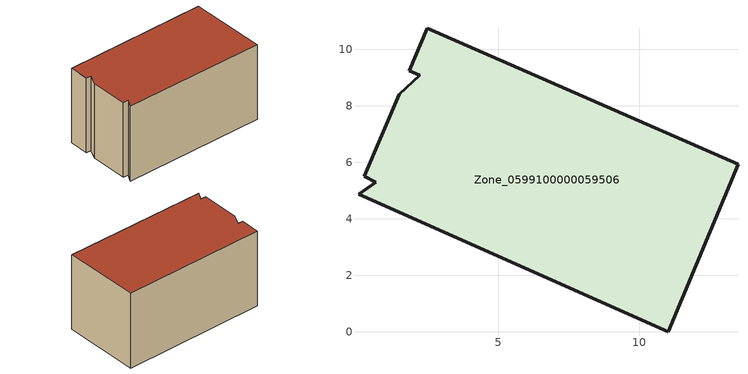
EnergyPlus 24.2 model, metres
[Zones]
Zone_0599100000059506
 floor ground (C_G): 0.26,5.5 1.5,8.4 2.22,9.09 1.85,9.24 2.5,10.75 13.49,5.93 11.02,0 0.06,4.87 0.67,5.3 z0
 wall outside (C_F): 13.49,5.93 2.5,10.75 1.85,9.24 2.22,9.09 1.5,8.4 0.26,5.5 0.67,5.3 0.06,4.87 11.02,0 13.49,5.93 z0:6.58
 roof outside (C_R): 0.06,4.87 11.02,0 13.49,5.93 2.5,10.75 1.85,9.24 2.22,9.09 1.5,8.4 0.26,5.5 0.67,5.3 z6.58
[BUILDING]
Pand.0599100000059506: North Axis=0; Terrain=City; Loads Convergence Tolerance Value=0.04; Temperature Convergence Tolerance Value=0.4; Solar Distribution=FullExterior; Maximum Number of Warmup Days=25; Minimum Number of Warmup Days=1
[Site:Location]
Rotterdam.The.Hague.AP_ZH_NLD Design_Conditions: Latitude=51.96; Longitude=4.45; Time Zone=1; Elevation=-4.5
[SITE:GROUNDTEMPERATURE:BUILDINGSURFACE]
18, 18, 18, 18, 18, 18, 18, 18, 18, 18, 18, 18
[MATERIAL] Thermal Absorptance=0.9; Solar Absorptance=0.7; Visible Absorptance=0.7
Name | Roughness | Thickness | Conductivity | Density | Specific Heat
G.TI.1946 | MediumSmooth | 0.15 | 1 | 540 | 1210
F.TI.1946 | Rough | 0.3 | 0.857143 | 1920 | 840
R.TI.1946 | MediumRough | 0.2 | 0.1 | 1500 | 1000
[CONSTRUCTION]
C_G: G.TI.1946
C_F: F.TI.1946
C_R: R.TI.1946
[ZONE]
Zone_0599100000059506: Type=1; Multiplier=1; Ceiling Height=Autocalculate; Volume=Autocalculate; Floor Area=autocalculate; Part of Total Floor Area=Yes
[ZONEINFILTRATION:DESIGNFLOWRATE]
Infil_Zone_0599100000059506: Zone or ZoneList or Space or SpaceList=Zone_0599100000059506; Schedule=AlwaysOn; Design Flow Rate Calculation Method=Flow/Area; Flow Rate per Floor Area=0.003; Constant Term Coefficient=1; Temperature Term Coefficient=0; Velocity Term Coefficient=0; Velocity Squared Term Coefficient=0
[HVACTEMPLATE:ZONE:IDEALLOADSAIRSYSTEM]
Zone_0599100000059506: Maximum Heating Supply Air Temperature=50; Minimum Cooling Supply Air Temperature=13; Maximum Heating Supply Air Humidity Ratio=0.0156; Minimum Cooling Supply Air Humidity Ratio=0.0077; Heating Limit=NoLimit; Cooling Limit=NoLimit; Dehumidification Control Type=ConstantSensibleHeatRatio; Cooling Sensible Heat Ratio=0.7; Dehumidification Setpoint=60; Humidification Control Type=None; Humidification Setpoint=30; Outdoor Air Method=None; Outdoor Air Flow Rate per Person=0.00944; Outdoor Air Flow Rate per Zone Floor Area=0; Outdoor Air Flow Rate per Zone=0; Demand Controlled Ventilation Type=None; Outdoor Air Economizer Type=NoEconomizer; Heat Recovery Type=None; Sensible Heat Recovery Effectiveness=0.7; Latent Heat Recovery Effectiveness=0.65
[ZONECONTROL:THERMOSTAT]
ThermostatControl_Zone_0599100000059506: Zone or ZoneList=Zone_0599100000059506; Control Type Schedule=DualSetpointControlType; Control 1=Thermostat_Zone_0599100000059506; Temperature Difference Between Cutout And Setpoint=0
[THERMOSTATSETPOINT:DUALSETPOINT]
Thermostat_Zone_0599100000059506: Heating Setpoint Temperature Schedule=HeatingSetpoint_Zone_0599100000059506; Cooling Setpoint Temperature Schedule=CoolingSetpoint_Zone_0599100000059506
[SCHEDULE:COMPACT]
HeatingSetpoint_Zone_0599100000059506: Through: 12/31, For: AllDays, Until: 24:00, 21
CoolingSetpoint_Zone_0599100000059506: Through: 12/31, For: AllDays, Until: 24:00, 24
DualSetpointControlType: Through: 12/31, For: AllDays, Until: 24:00, 4
AlwaysOn: Through: 12/31, For: AllDays, Until: 24:00, 1
